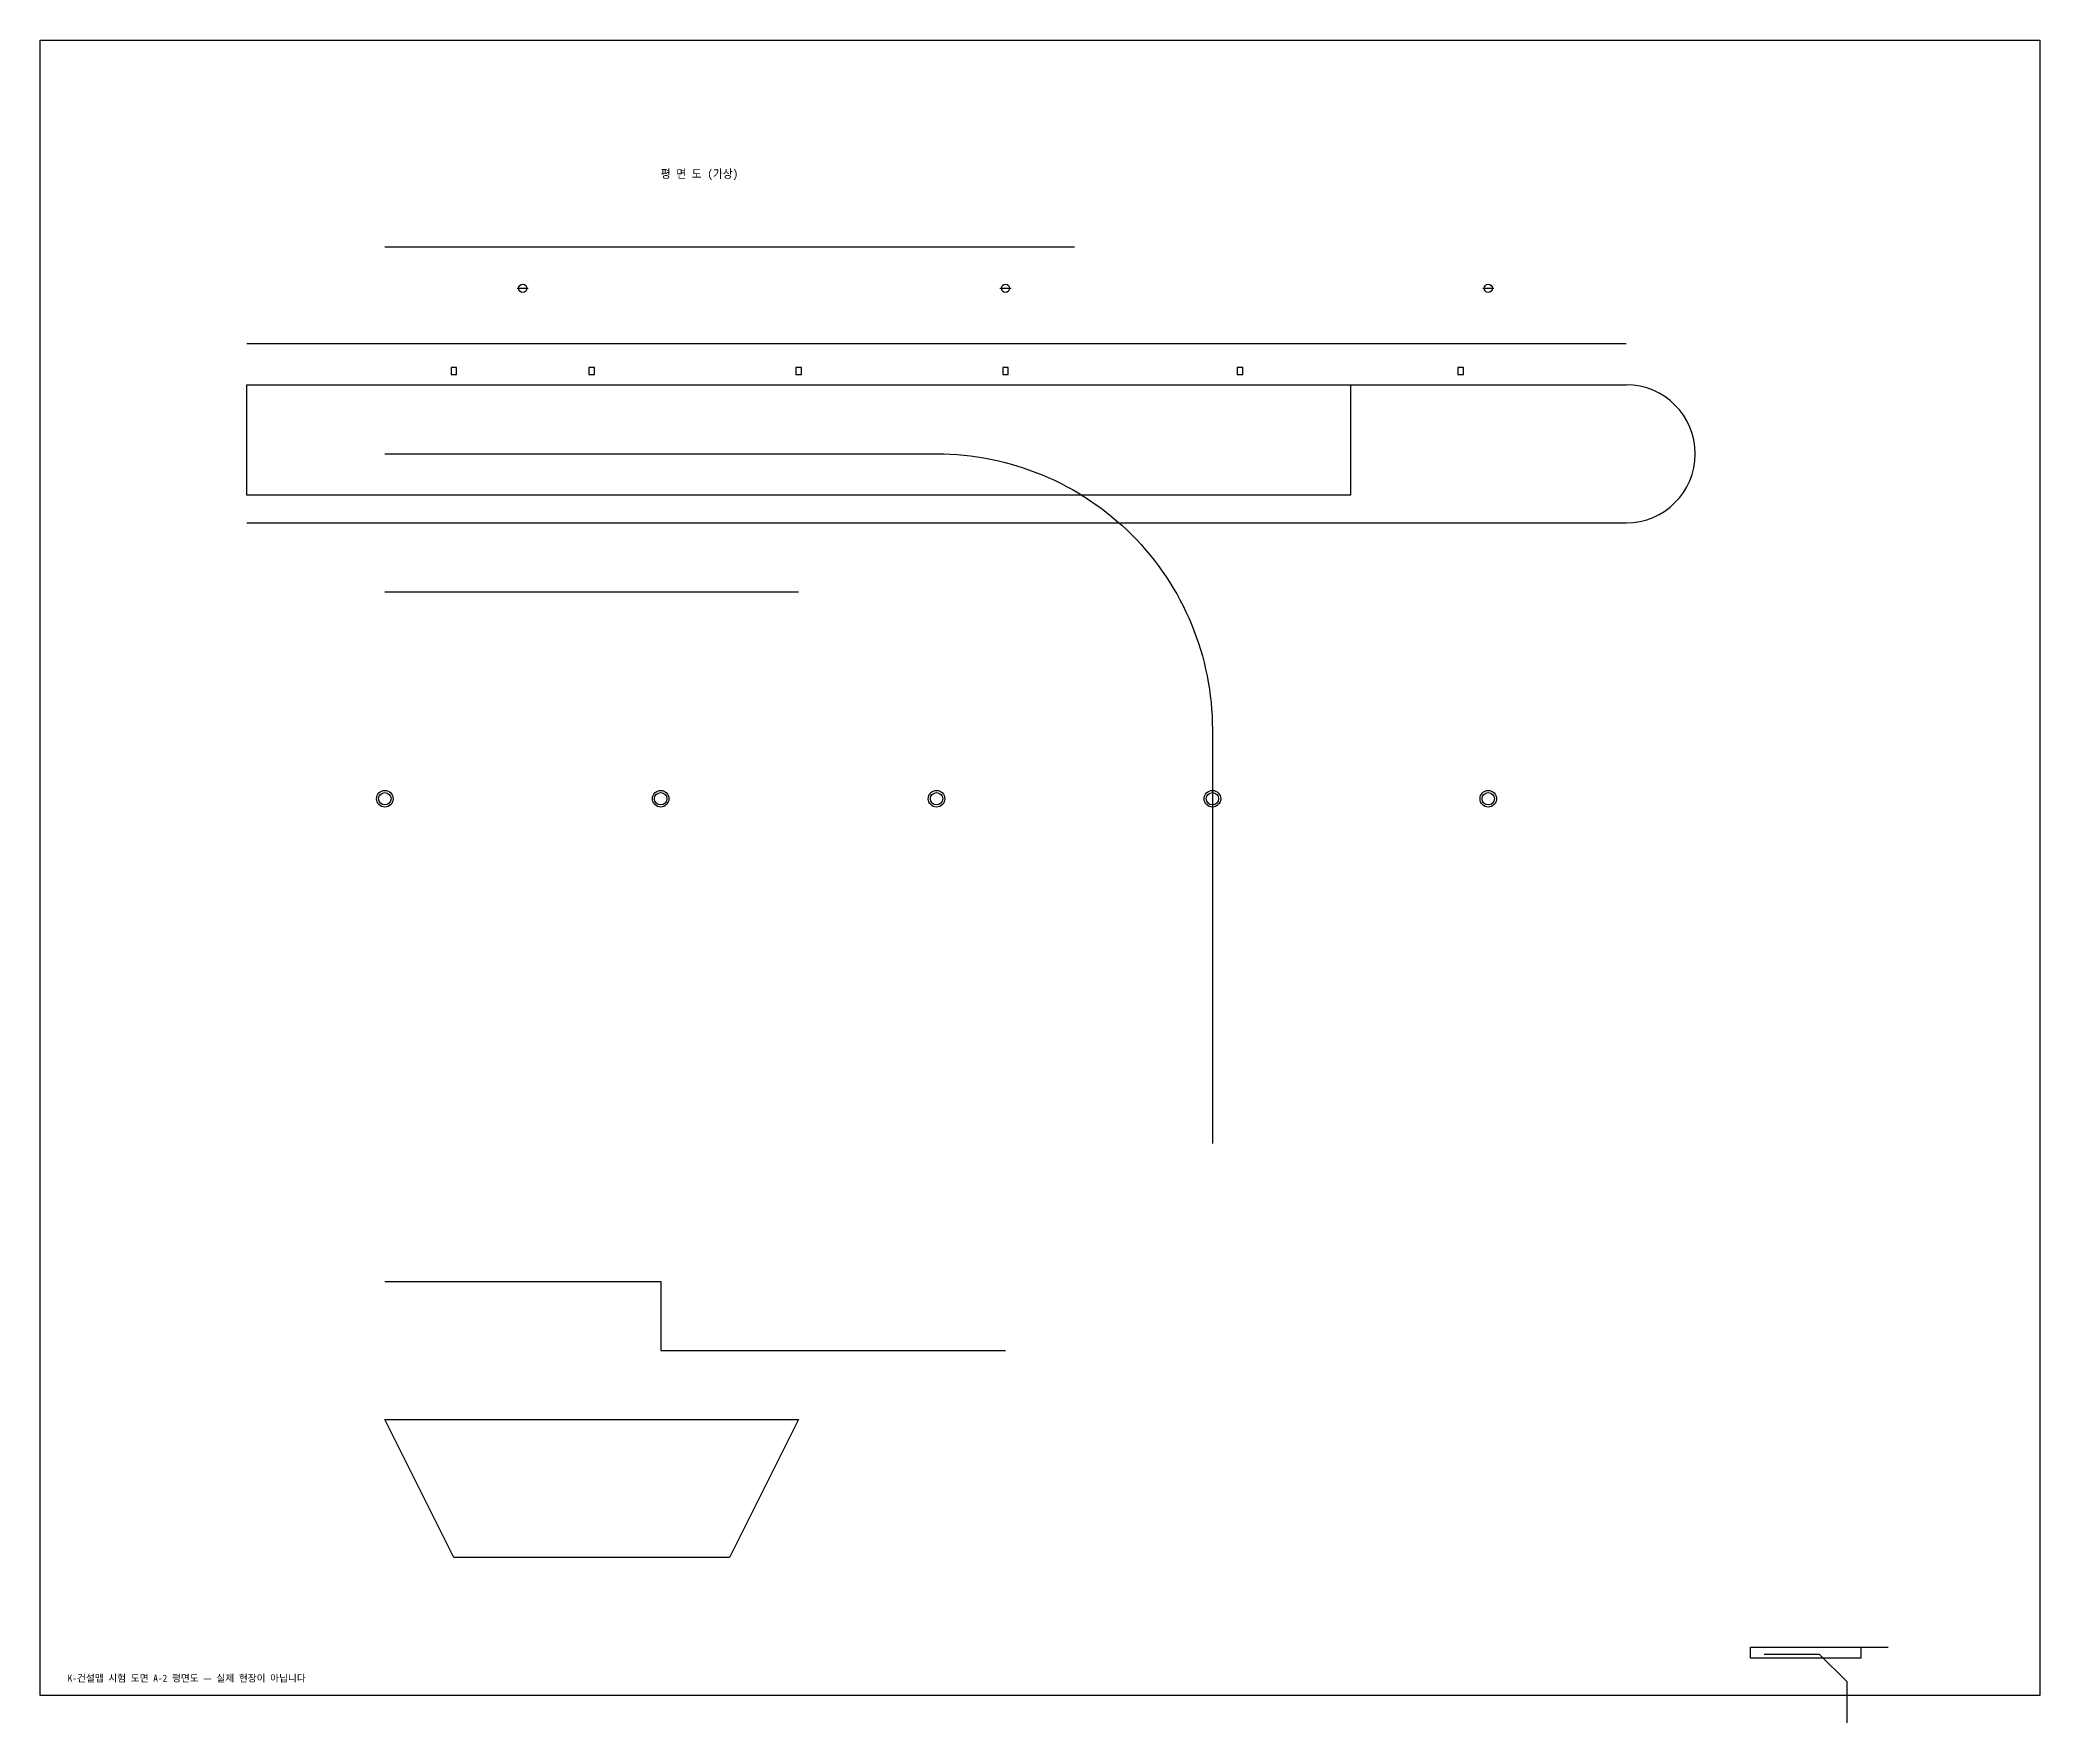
# Model space of a CAD drawing. Header units: metres. Extents: x -25 to 120, y -162 to -40.
import ezdxf

# ---------------------------------------------------------------- set-up
doc = ezdxf.new("R2010")
doc.units = ezdxf.units.M
for name, color, linetype in [('C-가로등', 7, 'Continuous'), ('C-글자', 7, 'Continuous'), ('C-도곽', 7, 'Continuous'), ('C-맨홀', 7, 'Continuous'), ('C-빗물받이', 7, 'Continuous'), ('L형측구', 7, 'Continuous'), ('경계석', 7, 'Continuous'), ('기존-우수관', 7, 'Continuous'), ('아스콘포장', 7, 'Continuous'), ('우수관-계획', 7, 'Continuous')]:
    doc.layers.add(name, color=color, linetype=linetype)

# ---------------------------------------------------------------- blocks, each defined once
blk = doc.blocks.new('맨홀(1호)')
for radius in [0.6, 0.45]:
    blk.add_circle((0, 0), radius)
blk = doc.blocks.new('빗물받이')
blk.add_lwpolyline([(-0.25, -0.2), (0.25, -0.2), (0.25, 0.2), (-0.25, 0.2)], close=True)
blk = doc.blocks.new('가로등')
blk.add_line((-0.4, 0), (0.4, 0))
blk.add_circle((0, 0), 0.3)
blk = doc.blocks.new('위치도')
at = {"layer": 'L형측구'}
blk.add_line((-10, -65), (90, -65), dxfattribs=at)
at = {"layer": '아스콘포장'}
blk.add_lwpolyline([(-10, -65), (70, -65), (70, -73), (-10, -73)], close=True, dxfattribs=at)
at = {"layer": '우수관-계획'}
blk.add_lwpolyline([(0, -70), (40, -70), (60, -90), (60, -120)], dxfattribs=at)

msp = doc.modelspace()

# ---------------------------------------------------------------- linework, layer by layer
at = {"layer": 'C-도곽'}
msp.add_lwpolyline([(-25, -40), (120, -40), (120, -160), (-25, -160)], close=True, dxfattribs=at)
at = {"layer": 'L형측구'}
for p, q in [((-10, -65), (90, -65)), ((-10, -75), (90, -75))]:
    msp.add_line(p, q, dxfattribs=at)
msp.add_arc((90, -70), 5, -90, 90, dxfattribs=at)
at = {"layer": '경계석'}
for points in [[(-10, -62), (90, -62)], [(0, -130), (20, -130), (20, -135), (45, -135)]]:
    msp.add_lwpolyline(points, dxfattribs=at)
at = {"layer": '기존-우수관'}
msp.add_line((0, -55), (50, -55), dxfattribs=at)
at = {"layer": '아스콘포장'}
for points in [[(-10, -65), (70, -65), (70, -73), (-10, -73)], [(0, -140), (30, -140), (25, -150), (5, -150)]]:
    msp.add_lwpolyline(points, close=True, dxfattribs=at)
at = {"layer": '우수관-계획'}
msp.add_lwpolyline([(0, -70), (40, -70, -0.414214), (60, -90), (60, -120)], format="xyb", dxfattribs=at)
msp.add_lwpolyline([(0, -80), (30, -80)], dxfattribs=at)

# ---------------------------------------------------------------- block references
at = {"layer": 'C-가로등'}
for p in [(10, -58), (45, -58), (80, -58)]:
    msp.add_blockref('가로등', p, dxfattribs=at)
at = {"layer": 'C-도곽', "xscale": 0.1, "yscale": 0.1}
msp.add_blockref('위치도', (100, -150), dxfattribs=at)
at = {"layer": 'C-맨홀'}
for p in [(0, -95), (20, -95), (40, -95), (60, -95), (80, -95)]:
    msp.add_blockref('맨홀(1호)', p, dxfattribs=at)
at = {"layer": 'C-빗물받이', "rotation": 90}
for p in [(5, -64), (15, -64), (30, -64), (45, -64), (62, -64), (78, -64)]:
    msp.add_blockref('빗물받이', p, dxfattribs=at)

# ---------------------------------------------------------------- texts
at = {"layer": 'C-글자'}
for s, height, p in [('평 면 도 (가상)', 0.6, (20, -50)), ('K-건설맵 시험 도면 A-2 평면도 — 실제 현장이 아닙니다', 0.5, (-23, -159))]:
    msp.add_text(s, height=height, dxfattribs=at).set_placement(p)

doc.saveas('drawing.dxf')
